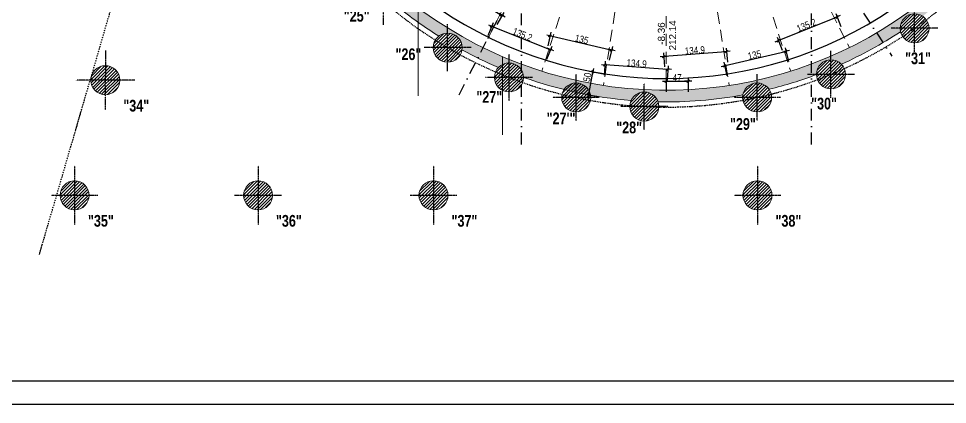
# Model space of a CAD drawing. Header units: metres. Extents: x 24213 to 30440, y -147416 to -143216.
# Drawn here: x 26831 to 28816, y -147416 to -146592 of the extents above; entities that cross this region are included whole.
import ezdxf
from ezdxf.enums import TextEntityAlignment as Align

# ---------------------------------------------------------------- set-up
doc = ezdxf.new("R2010")
doc.units = ezdxf.units.M
doc.header["$PDMODE"] = 65
doc.linetypes.add('CACHEx2', pattern=[19.05, 12.7, -6.35])
doc.linetypes.add('TIRETPTX2', pattern=[50.8, 25.4, -12.7, 0, -12.7])
for name, color, linetype in [('01-Cad  2', 1, 'Continuous'), ('01_cote_gen', 4, 'Continuous'), ('01_isolant ext', 2, 'TIRETPTX2'), ('01_linteaux', 3, 'Continuous'), ('01_murs_coup', 5, 'Continuous'), ('01_poch_murs', 251, 'Continuous'), ('01_texte', 230, 'Continuous'), ('AA_COTES', 2, 'Continuous')]:
    doc.layers.add(name, color=color, linetype=linetype)
doc.layers.add('01_PIEUX', color=5, linetype='Continuous', lineweight=60)
doc.styles.add('impact', font='impact.ttf')
doc.styles.add('MATTE_TXT', font='arial.ttf')
doc.styles.add('STYLE2', font='ARIALN.TTF')
doc.dimstyles.new('JB50', dxfattribs={"dimscale": 0.1, "dimtxt": 150, "dimasz": 15, "dimexe": 0.1, "dimexo": 0.1, "dimgap": 0.09, "dimtad": 1, "dimdec": 1, "dimdsep": 46, "dimtxsty": 'STYLE2', "dimblk1": 'BOND_G', "dimblk2": 'BOND_D', "dimsah": 1, "dimcen": 1.5, "dimdle": 0.01, "dimse1": 1, "dimse2": 1, "dimclrd": 4, "dimclre": 2, "dimclrt": 6, "dimazin": 2, "dimtfac": 2.333333, "dimtdec": 1, "dimtix": 1, "dimtmove": 2, "dimatfit": 3, "dimldrblk": 'BOND_G', "dimfxl": 1, "dimtolj": 1, "dimtzin": 0, "dimarcsym": 0})

# ---------------------------------------------------------------- blocks, each defined once
blk = doc.blocks.new('BOND_G')
at = {"layer": 'AA_COTES', "color": 0}
for p, q in [((0, -5), (0, 15)), ((5, 0), (-5, 0)), ((1.8, 1.8), (-1.8, -1.8))]:
    blk.add_line(p, q, dxfattribs=at)
blk = doc.blocks.new('BOND_D')
at = {"layer": 'AA_COTES', "color": 0}
for p, q in [((5, 0), (-5, 0)), ((-1.8, -1.8), (1.8, 1.8)), ((0, 5), (0, -15))]:
    blk.add_line(p, q, dxfattribs=at)
blk = doc.blocks.new('*D79')
at = {"layer": '01_cote_gen', "color": 4, "lineweight": -2, "ltscale": 3, "transparency": 16777216}
blk.add_line((28050.1, -146753.6), (28058.5, -146707.3), dxfattribs=at)
at = {"layer": 'DEFPOINTS', "color": 0, "lineweight": 0, "ltscale": 3, "transparency": 16777216}
for p in [(28058.8, -146705.9), (28061.6, -146706.4), (28052.6, -146755.6)]:
    blk.add_point(p, dxfattribs=at)
at = {"layer": '01_cote_gen', "color": 4, "lineweight": -2, "ltscale": 3, "transparency": 16777216, "xscale": 1.5, "yscale": 1.5, "zscale": 1.5}
for name, p, rotation in [('BOND_D', (28058.8, -146705.9), 79.71546079174905), ('BOND_G', (28049.9, -146755.1), 259.715460791749)]:
    blk.add_blockref(name, p, dxfattribs=dict(at, rotation=rotation))
at = {"layer": '01_cote_gen', "color": 6, "ltscale": 3, "transparency": 16777216, "insert": (28046.8, -146717.2), "char_height": 15, "attachment_point": 5, "rotation": 79.7155, "style": 'STYLE2'}
blk.add_mtext('\\A1;50', dxfattribs=at)
blk = doc.blocks.new('*D85')
at = {"layer": '01_cote_gen', "color": 4, "lineweight": -2, "ltscale": 3, "transparency": 16777216}
blk.add_line((28216.8, -146725.8), (28260.8, -146725.8), dxfattribs=at)
at = {"layer": 'DEFPOINTS', "color": 0, "lineweight": 0, "ltscale": 3, "transparency": 16777216}
for p in [(28215.3, -146720.6), (28262.3, -146720.6), (28262.3, -146725.8)]:
    blk.add_point(p, dxfattribs=at)
at = {"layer": '01_cote_gen', "color": 4, "lineweight": -2, "ltscale": 3, "transparency": 16777216, "xscale": 1.5, "yscale": 1.5, "zscale": 1.5, "rotation": 180}
blk.add_blockref('BOND_G', (28215.3, -146725.8), dxfattribs=at)
at = {"layer": '01_cote_gen', "color": 4, "lineweight": -2, "ltscale": 3, "transparency": 16777216, "xscale": 1.5, "yscale": 1.5, "zscale": 1.5}
blk.add_blockref('BOND_D', (28262.3, -146725.8), dxfattribs=at)
at = {"layer": '01_cote_gen', "color": 6, "ltscale": 3, "transparency": 16777216, "insert": (28238.8, -146718.3), "char_height": 15, "attachment_point": 5, "style": 'STYLE2'}
blk.add_mtext('\\A1;47', dxfattribs=at)
blk = doc.blocks.new('*D224')
at = {"layer": '01_cote_gen', "color": 4, "lineweight": -2, "transparency": 16777216}
blk.add_line((27749.5, -146517), (27863.5, -146584.5), dxfattribs=at)
at = {"layer": 'DEFPOINTS', "color": 0, "lineweight": 0, "transparency": 16777216}
for p in [(27707.5, -146585.1), (27864.8, -146585.2), (27824.1, -146654.1)]:
    blk.add_point(p, dxfattribs=at)
at = {"layer": '01_cote_gen', "color": 4, "lineweight": -2, "transparency": 16777216, "xscale": 1.5, "yscale": 1.5, "zscale": 1.5}
for name, p, rotation in [('BOND_G', (27748.2, -146516.3), 149.3992875574409), ('BOND_D', (27864.8, -146585.2), 329.3992875574409)]:
    blk.add_blockref(name, p, dxfattribs=dict(at, rotation=rotation))
at = {"layer": '01_cote_gen', "color": 6, "lineweight": 0, "transparency": 16777216, "insert": (27810.4, -146544.2), "char_height": 15, "attachment_point": 5, "rotation": 329.3993, "style": 'STYLE2'}
blk.add_mtext('\\A1;135.5', dxfattribs=at)
blk = doc.blocks.new('*D225')
at = {"layer": '01_cote_gen', "color": 4, "lineweight": -2, "transparency": 16777216}
blk.add_line((27843.9, -146608.7), (27966.6, -146657.9), dxfattribs=at)
at = {"layer": 'DEFPOINTS', "color": 0, "lineweight": 0, "transparency": 16777216}
for p in [(27824.1, -146654.1), (27968, -146658.4), (27949.6, -146704.4)]:
    blk.add_point(p, dxfattribs=at)
at = {"layer": '01_cote_gen', "color": 4, "lineweight": -2, "transparency": 16777216, "xscale": 1.5, "yscale": 1.5, "zscale": 1.5}
for name, p, rotation in [('BOND_G', (27842.5, -146608.1), 158.1586289054542), ('BOND_D', (27968, -146658.4), 338.1586289054542)]:
    blk.add_blockref(name, p, dxfattribs=dict(at, rotation=rotation))
at = {"layer": '01_cote_gen', "color": 6, "lineweight": 0, "transparency": 16777216, "insert": (27908.1, -146626.2), "char_height": 15, "attachment_point": 5, "rotation": 338.1586, "style": 'STYLE2'}
blk.add_mtext('\\A1;135.2', dxfattribs=at)
blk = doc.blocks.new('*D226')
at = {"layer": '01_cote_gen', "color": 4, "lineweight": -2, "transparency": 16777216}
blk.add_line((27968.7, -146628.8), (28097.2, -146658.7), dxfattribs=at)
at = {"layer": 'DEFPOINTS', "color": 0, "lineweight": 0, "transparency": 16777216}
for p in [(28098.7, -146659.1), (27949.6, -146704.4), (28081, -146735)]:
    blk.add_point(p, dxfattribs=at)
at = {"layer": '01_cote_gen', "color": 4, "lineweight": -2, "transparency": 16777216, "xscale": 1.5, "yscale": 1.5, "zscale": 1.5}
for name, p, rotation in [('BOND_G', (27967.2, -146628.5), 166.9017639712213), ('BOND_D', (28098.7, -146659.1), 346.9017639712214)]:
    blk.add_blockref(name, p, dxfattribs=dict(at, rotation=rotation))
at = {"layer": '01_cote_gen', "color": 6, "lineweight": 0, "transparency": 16777216, "insert": (28034.7, -146636.3), "char_height": 15, "attachment_point": 5, "rotation": 346.9018, "style": 'STYLE2'}
blk.add_mtext('\\A1;135', dxfattribs=at)
blk = doc.blocks.new('*D227')
at = {"layer": '01_cote_gen', "color": 4, "lineweight": -2, "transparency": 16777216}
blk.add_line((28085.9, -146690.5), (28217.4, -146700.5), dxfattribs=at)
at = {"layer": 'DEFPOINTS', "color": 0, "lineweight": 0, "transparency": 16777216}
for p in [(28218.9, -146700.6), (28081, -146735), (28215.5, -146745.2)]:
    blk.add_point(p, dxfattribs=at)
at = {"layer": '01_cote_gen', "color": 4, "lineweight": -2, "transparency": 16777216, "xscale": 1.5, "yscale": 1.5, "zscale": 1.5}
for name, p, rotation in [('BOND_G', (28084.4, -146690.4), 175.6350250297888), ('BOND_D', (28218.9, -146700.6), 355.6350250297888)]:
    blk.add_blockref(name, p, dxfattribs=dict(at, rotation=rotation))
at = {"layer": '01_cote_gen', "color": 6, "lineweight": 0, "transparency": 16777216, "insert": (28152.2, -146687.8), "char_height": 15, "attachment_point": 5, "rotation": 355.635, "style": 'STYLE2'}
blk.add_mtext('\\A1;134.9', dxfattribs=at)
blk = doc.blocks.new('*D228')
at = {"layer": '01_cote_gen', "color": 4, "lineweight": -2, "transparency": 16777216}
blk.add_line((28211.5, -146672.6), (28342.9, -146662.6), dxfattribs=at)
at = {"layer": 'DEFPOINTS', "color": 0, "lineweight": 0, "transparency": 16777216}
for p in [(28344.4, -146662.5), (28350, -146735), (28215.5, -146745.2)]:
    blk.add_point(p, dxfattribs=at)
at = {"layer": '01_cote_gen', "color": 4, "lineweight": -2, "transparency": 16777216, "xscale": 1.5, "yscale": 1.5, "zscale": 1.5}
for name, p, rotation in [('BOND_D', (28344.4, -146662.5), 4.36496560659475), ('BOND_G', (28210, -146672.8), 184.3649656065948)]:
    blk.add_blockref(name, p, dxfattribs=dict(at, rotation=rotation))
at = {"layer": '01_cote_gen', "color": 6, "lineweight": 0, "transparency": 16777216, "insert": (28276.6, -146660), "char_height": 15, "attachment_point": 5, "rotation": 4.365, "style": 'STYLE2'}
blk.add_mtext('\\A1;134.9', dxfattribs=at)
blk = doc.blocks.new('*D229')
at = {"layer": '01_cote_gen', "color": 4, "lineweight": -2, "transparency": 16777216}
blk.add_line((28341.6, -146692.2), (28470.1, -146662.3), dxfattribs=at)
at = {"layer": 'DEFPOINTS', "color": 0, "lineweight": 0, "transparency": 16777216}
for p in [(28471.6, -146662), (28481.4, -146704.4), (28350, -146735)]:
    blk.add_point(p, dxfattribs=at)
at = {"layer": '01_cote_gen', "color": 4, "lineweight": -2, "transparency": 16777216, "xscale": 1.5, "yscale": 1.5, "zscale": 1.5}
for name, p, rotation in [('BOND_D', (28471.6, -146662), 13.09821898588035), ('BOND_G', (28340.1, -146692.6), 193.0982189858804)]:
    blk.add_blockref(name, p, dxfattribs=dict(at, rotation=rotation))
at = {"layer": '01_cote_gen', "color": 6, "lineweight": 0, "transparency": 16777216, "insert": (28404.1, -146669.8), "char_height": 15, "attachment_point": 5, "rotation": 13.0982, "style": 'STYLE2'}
blk.add_mtext('\\A1;135', dxfattribs=at)
blk = doc.blocks.new('*D230')
at = {"layer": '01_cote_gen', "color": 4, "lineweight": -2, "transparency": 16777216}
blk.add_line((28456.5, -146638.1), (28579.2, -146589), dxfattribs=at)
at = {"layer": 'DEFPOINTS', "color": 0, "lineweight": 0, "transparency": 16777216}
for p in [(28580.6, -146588.4), (28606.9, -146654.1), (28481.4, -146704.4)]:
    blk.add_point(p, dxfattribs=at)
at = {"layer": '01_cote_gen', "color": 4, "lineweight": -2, "transparency": 16777216, "xscale": 1.5, "yscale": 1.5, "zscale": 1.5}
for name, p, rotation in [('BOND_D', (28580.6, -146588.4), 21.84135758130381), ('BOND_G', (28455.1, -146638.7), 201.8413575813038)]:
    blk.add_blockref(name, p, dxfattribs=dict(at, rotation=rotation))
at = {"layer": '01_cote_gen', "color": 6, "lineweight": 0, "transparency": 16777216, "insert": (28515, -146606.4), "char_height": 15, "attachment_point": 5, "rotation": 21.8414, "style": 'STYLE2'}
blk.add_mtext('\\A1;135.2', dxfattribs=at)

msp = doc.modelspace()

# ---------------------------------------------------------------- hatches: boundary and pattern name
at = {"layer": '01_poch_murs', "ltscale": 3}
h = msp.add_hatch(color=256, dxfattribs=at)
h.dxf.hatch_style = 1
h.paths.add_polyline_path([(28526.22, -146715.48), (28526.22, -146688.83, -0.0898896), (28215.27, -146745.19), (28215.27, -146770.19, 0.0452602), (28379.19, -146755.32, -0.6784921), (28435.51, -146743.17, 0.0260462)])
h.paths.add_polyline_path([(28197.92, -146770.02, 0.004763), (28215.27, -146770.19), (28215.27, -146745.19, -0.0893124), (27906.23, -146689.54), (27906.23, -146702.34, -0.1300831), (27910.37, -146717.65, 0.0648347), (28140.38, -146767.1, -0.6784921)])
h.paths.add_polyline_path([(27445.14, -146297.23), (27436.13, -146297.23, -0.0184954), (27436.22, -146299.52, -0.1753609), (27429.04, -146319.36, 0.0183685), (27464.94, -146375.83, -0.4913803), (27503.79, -146405.82, -0.1403271), (27499.1, -146422.22, 0.0395373), (27596.65, -146527.94, -0.562063), (27641.9, -146555.47, -0.0842861), (27640.16, -146565.7, 0.0301172), (27729.21, -146629.68, -0.6241365), (27779.24, -146654.15, -0.0381852), (27778.88, -146658.86, 0.0237593), (27856.72, -146696.66, -0.5039318), (27906.23, -146702.34), (27906.23, -146689.54, -0.1761229)])
h.paths.add_polyline_path([(27344.97, -146025.23), (27339.58, -146025.23, -0.0820807), (27341.23, -146035.21, -0.2553953), (27326.98, -146061.3, 0.0607162), (27401.53, -146268.74, -0.4275821), (27436.13, -146297.23), (27445.14, -146297.23, -0.0823425)])
h = msp.add_hatch(color=256, dxfattribs=at)
h.dxf.hatch_style = 1
h.paths.add_polyline_path([(28980.29, -146353.83), (28980.29, -146439.52), (29084.28, -146439.52), (29084.29, -146309.48), (29064.35, -146309.48), (29064.28, -146419.52), (29000.29, -146419.52), (29000.29, -146309.48), (29064.29, -146309.48), (29064.29, -146297.23), (28980.29, -146297.23), (28980.29, -146306.12, -0.1725507), (28526.22, -146688.83), (28526.22, -146715.48, 0.0030373), (28536.6, -146711.64, -0.0034591), (28536.6, -146711.21, -0.6736246), (28589.85, -146689.62, 0.0396314), (28716.18, -146620.12, -0.0588917), (28715.33, -146612.89, -0.5957939), (28763.28, -146586.93, 0.0395919), (28871.14, -146491.46, -0.1147068), (28867.96, -146477.78, -0.5230756), (28909.79, -146448.74, 0.0324782)])
h.paths.add_polyline_path([(29064.29, -146284.48), (28980.29, -146284.48), (28980.29, -146297.23), (29064.29, -146297.23)])
at = {"layer": '01_poch_murs'}
h = msp.add_hatch(dxfattribs=at)
h.set_pattern_fill('ANSI31', color=256, scale=1.5)
h.set_pattern_definition([(45, (10537.635, -137909.6215), (-3.367596, 3.367596), [])])
h.paths.add_polyline_path([(28746.33, -146581.89, 0.4142136), (28715.33, -146612.89), (28746.33, -146612.89)])
h.paths.add_polyline_path([(28746.33, -146612.89), (28715.33, -146612.89, 0.4142136), (28746.33, -146643.89)])
h.paths.add_polyline_path([(28746.33, -146581.89), (28746.33, -146612.89), (28777.33, -146612.89, 0.4142136)])
h.paths.add_polyline_path([(28777.33, -146612.89), (28746.33, -146612.89), (28746.33, -146643.89, 0.4142136)])
h = msp.add_hatch(dxfattribs=at)
h.set_pattern_fill('ANSI31', color=256, scale=1.5)
h.set_pattern_definition([(45, (9539.547, -137950.88), (-3.367596, 3.367596), [])])
h.paths.add_polyline_path([(27748.24, -146623.15, 0.4142136), (27717.24, -146654.15), (27748.24, -146654.15)])
h.paths.add_polyline_path([(27748.24, -146654.15), (27717.24, -146654.15, 0.4142136), (27748.24, -146685.15)])
h.paths.add_polyline_path([(27748.24, -146623.15), (27748.24, -146654.15), (27779.24, -146654.15, 0.4142136)])
h.paths.add_polyline_path([(27779.24, -146654.15), (27748.24, -146654.15), (27748.24, -146685.15, 0.4142136)])
h = msp.add_hatch(dxfattribs=at)
h.set_pattern_fill('ANSI31', color=256, scale=1.5)
h.set_pattern_definition([(45, (10358.908, -138007.939), (-3.367596, 3.367596), [])])
h.paths.add_polyline_path([(28567.6, -146680.21, 0.4142136), (28536.6, -146711.21), (28567.6, -146711.21)])
h.paths.add_polyline_path([(28567.6, -146711.21), (28536.6, -146711.21, 0.4142136), (28567.6, -146742.21)])
h.paths.add_polyline_path([(28567.6, -146680.21), (28567.6, -146711.21), (28598.6, -146711.21, 0.4142136)])
h.paths.add_polyline_path([(28598.6, -146711.21), (28567.6, -146711.21), (28567.6, -146742.21, 0.4142136)])
h = msp.add_hatch(dxfattribs=at)
h.set_pattern_fill('ANSI31', color=256, scale=1.5)
h.set_pattern_definition([(45, (8807.7943, -138020.4183), (-3.367596, 3.367596), [])])
h.paths.add_polyline_path([(27016.49, -146692.69, 0.4142136), (26985.49, -146723.69), (27016.49, -146723.69)])
h.paths.add_polyline_path([(27016.49, -146723.69), (26985.49, -146723.69, 0.4142136), (27016.49, -146754.69)])
h.paths.add_polyline_path([(27016.49, -146692.69), (27016.49, -146723.69), (27047.49, -146723.69, 0.4142136)])
h.paths.add_polyline_path([(27047.49, -146723.69), (27016.49, -146723.69), (27016.49, -146754.69, 0.4142136)])
h = msp.add_hatch(dxfattribs=at)
h.set_pattern_fill('ANSI31', color=256, scale=1.5)
h.set_pattern_definition([(45, (9670.678, -138014.5537), (-3.367596, 3.367596), [])])
h.paths.add_polyline_path([(27879.37, -146686.82, 0.4142136), (27848.37, -146717.82), (27879.37, -146717.82)])
h.paths.add_polyline_path([(27879.37, -146717.82), (27848.37, -146717.82, 0.4142136), (27879.37, -146748.82)])
h.paths.add_polyline_path([(27879.37, -146686.82), (27879.37, -146717.82), (27910.37, -146717.82, 0.4142136)])
h.paths.add_polyline_path([(27910.37, -146717.82), (27879.37, -146717.82), (27879.37, -146748.82, 0.4142136)])
h = msp.add_hatch(dxfattribs=at)
h.set_pattern_fill('ANSI31', color=256, scale=1.5)
h.set_pattern_definition([(45, (9814.31, -138057.2807), (-3.367596, 3.367596), [])])
h.paths.add_polyline_path([(28023, -146729.55, 0.4142136), (27992, -146760.55), (28023, -146760.55)])
h.paths.add_polyline_path([(28023, -146760.55), (27992, -146760.55, 0.4142136), (28023, -146791.55)])
h.paths.add_polyline_path([(28023, -146729.55), (28023, -146760.55), (28054, -146760.55, 0.4142136)])
h.paths.add_polyline_path([(28054, -146760.55), (28023, -146760.55), (28023, -146791.55, 0.4142136)])
h = msp.add_hatch(dxfattribs=at)
h.set_pattern_fill('ANSI31', color=256, scale=1.5)
h.set_pattern_definition([(45, (10201.074, -138057.1725), (-3.367596, 3.367596), [])])
h.paths.add_polyline_path([(28409.77, -146729.44, 0.4142136), (28378.77, -146760.44), (28409.77, -146760.44)])
h.paths.add_polyline_path([(28409.77, -146760.44), (28378.77, -146760.44, 0.4142136), (28409.77, -146791.44)])
h.paths.add_polyline_path([(28409.77, -146729.44), (28409.77, -146760.44), (28440.77, -146760.44, 0.4142136)])
h.paths.add_polyline_path([(28440.77, -146760.44), (28409.77, -146760.44), (28409.77, -146791.44, 0.4142136)])
h = msp.add_hatch(dxfattribs=at)
h.set_pattern_fill('ANSI31', color=256, scale=1.5)
h.set_pattern_definition([(45, (9959.8777, -138076.736), (-3.367596, 3.367596), [])])
h.paths.add_polyline_path([(28168.57, -146749, 0.4142136), (28137.57, -146780), (28168.57, -146780)])
h.paths.add_polyline_path([(28168.57, -146780), (28137.57, -146780, 0.4142136), (28168.57, -146811)])
h.paths.add_polyline_path([(28168.57, -146749), (28168.57, -146780), (28199.57, -146780, 0.4142136)])
h.paths.add_polyline_path([(28199.57, -146780), (28168.57, -146780), (28168.57, -146811, 0.4142136)])
h = msp.add_hatch(dxfattribs=at)
h.set_pattern_fill('ANSI31', color=256, scale=1.5)
h.set_pattern_definition([(45, (8742.186, -138266.4414), (-3.367596, 3.367596), [])])
h.paths.add_polyline_path([(26950.88, -146938.71, 0.4142136), (26919.88, -146969.71), (26950.88, -146969.71)])
h.paths.add_polyline_path([(26950.88, -146969.71), (26919.88, -146969.71, 0.4142136), (26950.88, -147000.71)])
h.paths.add_polyline_path([(26950.88, -146938.71), (26950.88, -146969.71), (26981.88, -146969.71, 0.4142136)])
h.paths.add_polyline_path([(26981.88, -146969.71), (26950.88, -146969.71), (26950.88, -147000.71, 0.4142136)])
h = msp.add_hatch(dxfattribs=at)
h.set_pattern_fill('ANSI31', color=256, scale=1.5)
h.set_pattern_definition([(45, (9134.204, -138266.4414), (-3.367596, 3.367596), [])])
h.paths.add_polyline_path([(27342.9, -146938.71, 0.4142136), (27311.9, -146969.71), (27342.9, -146969.71)])
h.paths.add_polyline_path([(27342.9, -146969.71), (27311.9, -146969.71, 0.4142136), (27342.9, -147000.71)])
h.paths.add_polyline_path([(27342.9, -146938.71), (27342.9, -146969.71), (27373.9, -146969.71, 0.4142136)])
h.paths.add_polyline_path([(27373.9, -146969.71), (27342.9, -146969.71), (27342.9, -147000.71, 0.4142136)])
h = msp.add_hatch(dxfattribs=at)
h.set_pattern_fill('ANSI31', color=256, scale=1.5)
h.set_pattern_definition([(45, (9509.252, -138266.4414), (-3.367596, 3.367596), [])])
h.paths.add_polyline_path([(27717.94, -146938.71, 0.4142136), (27686.94, -146969.71), (27717.94, -146969.71)])
h.paths.add_polyline_path([(27717.94, -146969.71), (27686.94, -146969.71, 0.4142136), (27717.94, -147000.71)])
h.paths.add_polyline_path([(27717.94, -146938.71), (27717.94, -146969.71), (27748.94, -146969.71, 0.4142136)])
h.paths.add_polyline_path([(27748.94, -146969.71), (27717.94, -146969.71), (27717.94, -147000.71, 0.4142136)])
h = msp.add_hatch(dxfattribs=at)
h.set_pattern_fill('ANSI31', color=256, scale=1.5)
h.set_pattern_definition([(45, (10201.774, -138266.4414), (-3.367596, 3.367596), [])])
h.paths.add_polyline_path([(28410.47, -146938.71, 0.4142136), (28379.47, -146969.71), (28410.47, -146969.71)])
h.paths.add_polyline_path([(28410.47, -146969.71), (28379.47, -146969.71, 0.4142136), (28410.47, -147000.71)])
h.paths.add_polyline_path([(28410.47, -146938.71), (28410.47, -146969.71), (28441.47, -146969.71, 0.4142136)])
h.paths.add_polyline_path([(28441.47, -146969.71), (28410.47, -146969.71), (28410.47, -147000.71, 0.4142136)])

# ---------------------------------------------------------------- linework, layer by layer
at = {"layer": '01-Cad  2'}
for p, q in [((29390.39, -147366.41), (24263.23, -147366.41)), ((29390.39, -147416.41), (24213.23, -147416.41))]:
    msp.add_line(p, q, dxfattribs=at)
at = {"layer": '01_cote_gen', "lineweight": 0}
for p, q in [((27685.27, -146569.18), (27685.27, -146756.9)), ((27865.27, -146673.13), (27865.27, -146840.37))]:
    msp.add_line(p, q, dxfattribs=at)
at = {"layer": '01_isolant ext'}
for p, q in [((27906.23, -146860.87), (27906.23, -143865.86)), ((28526.22, -146860.87), (28526.22, -143865.86)), ((27772.85, -146754.66), (28215.51, -145885.88)), ((28330.43, -146112.19), (28697.93, -146672.69))]:
    msp.add_line(p, q, dxfattribs=at)
at = {"layer": '01_linteaux', "linetype": 'TIRETPTX2', "ltscale": 0.01}
for p, q in [((27610.9, -146605.47), (27610.9, -146505.47)), ((28746.33, -146662.89), (28746.33, -146562.89)), ((27748.24, -146704.15), (27748.24, -146604.15)), ((28796.33, -146612.89), (28696.33, -146612.89)), ((27016.59, -146660.53), (27016.39, -146786.84)), ((27798.24, -146654.15), (27698.24, -146654.15)), ((28567.6, -146761.21), (28567.6, -146661.21)), ((27879.37, -146767.82), (27879.37, -146667.82)), ((27929.37, -146717.82), (27829.37, -146717.82)), ((28023, -146810.55), (28023, -146710.55)), ((28409.77, -146810.44), (28409.77, -146710.44)), ((28617.6, -146711.21), (28517.6, -146711.21)), ((27079.64, -146723.69), (26953.33, -146723.69)), ((28168.57, -146830), (28168.57, -146730)), ((28073, -146760.55), (27973, -146760.55)), ((28459.77, -146760.44), (28359.77, -146760.44)), ((28218.57, -146780), (28118.57, -146780)), ((26950.88, -146906.55), (26950.88, -147032.87)), ((27343.1, -146906.55), (27342.9, -147032.87)), ((27717.94, -146906.55), (27717.94, -147032.87)), ((28410.47, -146906.55), (28410.47, -147032.87)), ((27000.78, -146969.71), (26900.78, -146969.71)), ((27392.9, -146969.71), (27292.9, -146969.71)), ((27767.94, -146969.71), (27667.94, -146969.71)), ((28460.47, -146969.71), (28360.47, -146969.71))]:
    msp.add_line(p, q, dxfattribs=at)
at = {"layer": '01_linteaux', "linetype": 'TIRETPTX2', "ltscale": 0.07}
msp.add_arc((28215.27, -145859.19), 922, 186.43891, 326.07152, dxfattribs=at)
at = {"layer": '01_linteaux'}
msp.add_arc((28215.27, -145859.19), 861, 190.90223, 327.85467, dxfattribs=at)
at = {"layer": '01_linteaux', "color": 5, "linetype": 'TIRETPTX2', "ltscale": 0.1}
msp.add_open_spline([(26875.61, -147095.9), (27029.34, -146569.12), (27183.08, -146042.34)], degree=2, dxfattribs=at)
at = {"layer": '01_murs_coup', "linetype": 'Continuous', "lineweight": 5}
for radius, start, end in [(886, 190.7667, 329.70605), (911, 230.85374, 237.75402), (911, 294.27818, 303.35627), (911, 241.378, 246.82221), (911, 250.44619, 265.28443), (911, 283.98977, 290.65386), (911, 268.90841, 280.36579)]:
    msp.add_arc((28215.27, -145859.19), radius, start, end, dxfattribs=at)
at = {"layer": '01_PIEUX', "linetype": 'Continuous', "lineweight": 5}
for centre in [(28746.33, -146612.89), (27748.24, -146654.15), (28567.6, -146711.21), (27016.49, -146723.69), (27879.37, -146717.82), (28023, -146760.55), (28409.77, -146760.44), (28168.57, -146780), (26950.88, -146969.71), (27342.9, -146969.71), (27717.94, -146969.71), (28410.47, -146969.71)]:
    msp.add_circle(centre, 31, dxfattribs=at)
at = {"layer": '01_poch_murs', "linetype": 'CACHEx2', "lineweight": 5, "ltscale": 2}
for p, q in [((28070.22, -146171.05), (27824.1, -146654.08)), ((28360.78, -146171.03), (28606.9, -146654.08)), ((28116.61, -146190.26), (27949.57, -146704.37)), ((28165.44, -146201.98), (28081.02, -146734.95)), ((28215.5, -146205.91), (28215.5, -146745.22)), ((28265.56, -146201.97), (28349.97, -146734.95)), ((28314.39, -146190.25), (28481.43, -146704.37))]:
    msp.add_line(p, q, dxfattribs=at)

# ---------------------------------------------------------------- texts
at = {"layer": '01_texte', "style": 'impact'}
for s, p in [('"25"', (27553.82, -146606.13)), ('"26"', (27664.32, -146688.16)), ('"31"', (28753.65, -146696.95)), ('"27"', (27837.18, -146779.57)), ('"30"', (28552.72, -146793.64)), ('"34"', (27082.62, -146798.15)), ('"27\'"', (27990.61, -146825.28)), ('"28"', (28136.18, -146844.73)), ('"29"', (28379.36, -146837.29)), ('"35"', (27007.02, -147044.17)), ('"36"', (27408.83, -147044.17)), ('"37"', (27784.08, -147044.17)), ('"38"', (28476.6, -147044.17))]:
    msp.add_text(s, height=25, rotation=0, dxfattribs=at).set_placement(p, align=Align.BOTTOM_CENTER)
at = {"layer": '01_texte', "style": 'MATTE_TXT'}
for s, p in [('-8.36', (28212.49, -146647.84)), ('212.14', (28236.62, -146659.96))]:
    msp.add_text(s, height=15, rotation=90, dxfattribs=at).set_placement(p)

# ---------------------------------------------------------------- dimensions: what is measured, and where the dimension line sits
at = {"layer": '01_cote_gen', "lineweight": 0}
for p1, p2, distance, picture, middle in [((27707.5, -146585.12), (27824.1, -146654.08), 79.98, '*D224', (27810.41, -146544.16)), ((28481.43, -146704.37), (28606.9, -146654.08), 70.76, '*D230', (28514.99, -146606.42)), ((27824.1, -146654.08), (27949.57, -146704.37), 49.49, '*D225', (27908.1, -146626.17)), ((27949.57, -146704.37), (28081.02, -146734.95), 77.92, '*D226', (28034.69, -146636.3)), ((28215.5, -146745.22), (28349.97, -146734.95), 72.67, '*D228', (28276.62, -146659.98)), ((28349.97, -146734.95), (28481.43, -146704.37), 43.53, '*D229', (28404.1, -146669.79)), ((28081.02, -146734.95), (28215.5, -146745.22), 44.72, '*D227', (28152.25, -146687.85))]:
    dim = msp.add_aligned_dim(p1=p1, p2=p2, distance=distance, dimstyle='JB50', dxfattribs=at)
    dim.commit()
    dim.dimension.update_dxf_attribs({"geometry": picture, "text_midpoint": middle})
at = {"layer": '01_cote_gen', "ltscale": 3}
dim = msp.add_linear_dim(base=(28058.81, -146705.86), p1=(28052.63, -146755.55), p2=(28061.55, -146706.35), angle=79.71546, dimstyle='JB50', dxfattribs=at)
dim.commit()
dim.dimension.update_dxf_attribs({"geometry": '*D79', "text_midpoint": (28046.8, -146717.24), "dimtype": 161})
dim = msp.add_linear_dim(base=(28262.27, -146725.77), p1=(28215.29, -146720.61), p2=(28262.27, -146720.61), dimstyle='JB50', dxfattribs=at)
dim.commit()
dim.dimension.update_dxf_attribs({"geometry": '*D85', "text_midpoint": (28238.78, -146718.26)})

doc.saveas('drawing.dxf')
